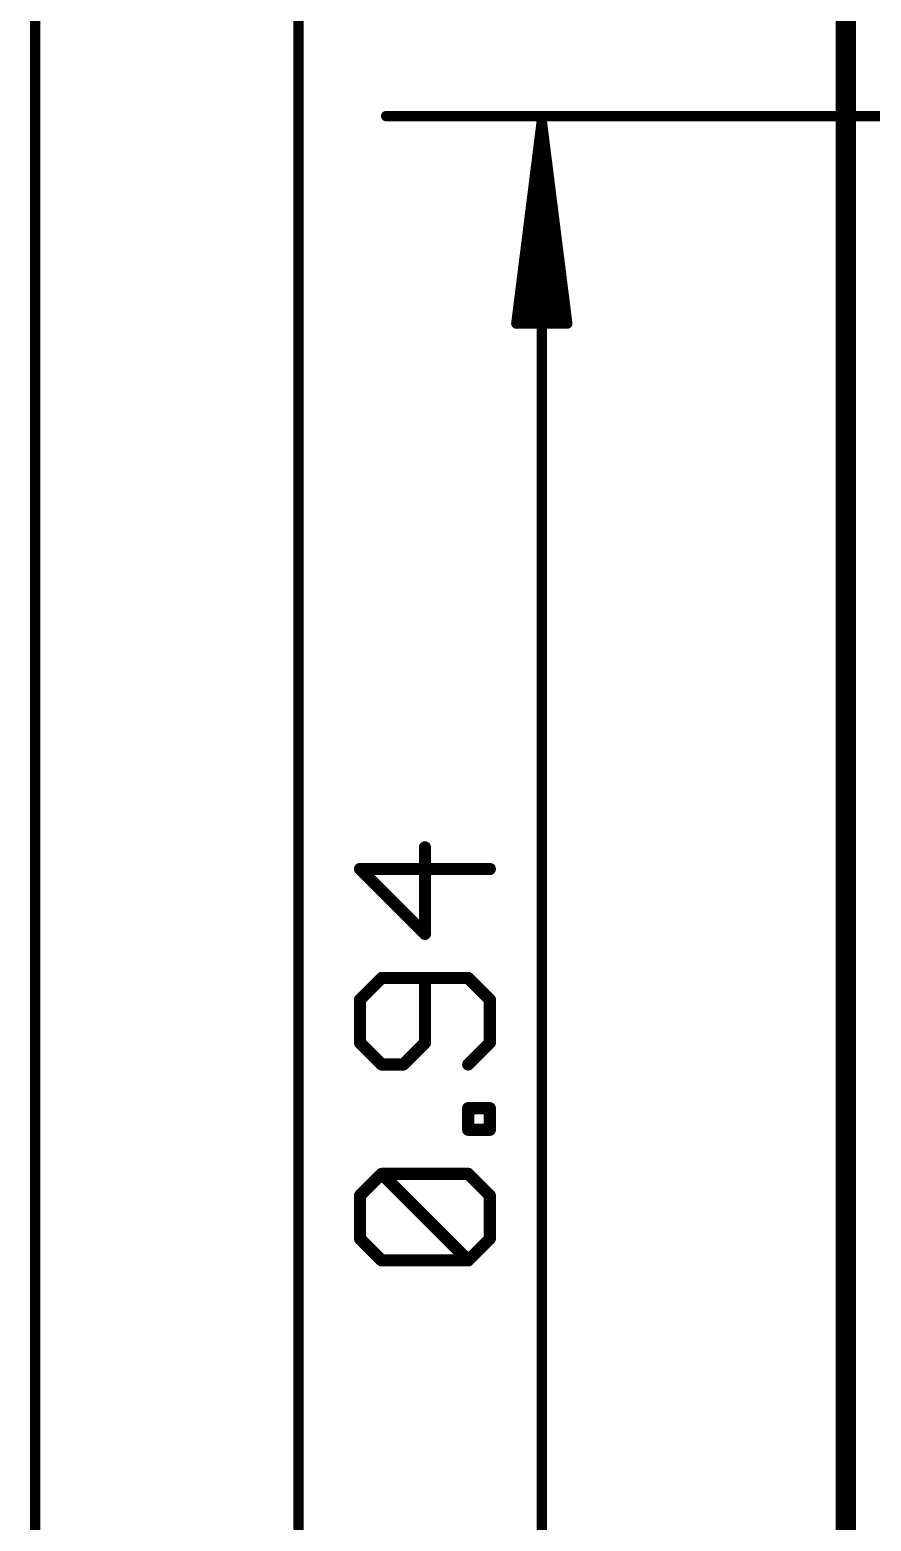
# Model space of a CAD drawing. Extents: x -12.5 to 70.1, y -12.4 to 85.2.
# Drawn here: x -10.22 to 0.32, y 6.26 to 24.96 of the extents above; entities that cross this region are included whole.
import ezdxf

# ---------------------------------------------------------------- set-up
doc = ezdxf.new("R2010")
doc.units = 0
for name, color, linetype in [('1', 12, 'CONTINUOUS'), ('16', 132, 'CONTINUOUS'), ('20', 53, 'CONTINUOUS'), ('47', 253, 'CONTINUOUS')]:
    doc.layers.add(name, color=color, linetype=linetype)

msp = doc.modelspace()

# ---------------------------------------------------------------- linework, layer by layer
at = {"layer": '1', "const_width": 0.254}
msp.add_lwpolyline([(0, 3), (0, 32.3)], dxfattribs=at)
at = {"layer": '16', "const_width": 0.25}
msp.add_lwpolyline([(0, 0), (0, 84.5)], dxfattribs=at)
at = {"layer": '20'}
msp.add_line((0, 3), (0, 82), dxfattribs=at)
at = {"layer": '47'}
for points, const_width in [([(-10.16, 0.065), (-10.16, 73.595)], 0.13), ([(-6.858, 0.065), (-6.858, 63.577)], 0.13), ([(6.096, 23.876), (-5.76, 23.876)], 0.13), ([(-3.81, 23.811), (-4.1292, 21.276)], 0.13), ([(-3.81, 23.811), (-4.07, 21.276)], 0.13), ([(-3.81, 23.811), (-3.94, 21.276)], 0.13), ([(-3.81, 0.065), (-3.81, 23.811)], 0.13), ([(-3.4908, 21.276), (-3.81, 23.811)], 0.13), ([(-3.68, 21.276), (-3.81, 23.811)], 0.13), ([(-3.55, 21.276), (-3.81, 23.811)], 0.13), ([(-4.1292, 21.276), (-3.4908, 21.276)], 0.13), ([(-5.2742, 13.6257), (-5.2742, 14.7104)], 0.1524), ([(-4.4607, 14.4392), (-6.0877, 14.4392)], 0.1524), ([(-6.0877, 14.4392), (-5.2742, 13.6257)], 0.1524), ([(-5.8165, 13.0732), (-6.0877, 12.802)], 0.1524), ([(-4.7319, 13.0732), (-5.8165, 13.0732)], 0.1524), ([(-5.2742, 12.2597), (-5.2742, 13.0732)], 0.1524), ([(-4.4607, 12.802), (-4.7319, 13.0732)], 0.1524), ([(-6.0877, 12.802), (-6.0877, 12.2597)], 0.1524), ([(-4.4607, 12.2597), (-4.4607, 12.802)], 0.1524), ([(-6.0877, 12.2597), (-5.8165, 11.9885)], 0.1524), ([(-5.5454, 11.9885), (-5.2742, 12.2597)], 0.1524), ([(-4.7319, 11.9885), (-4.4607, 12.2597)], 0.1524), ([(-5.8165, 11.9885), (-5.5454, 11.9885)], 0.1524), ([(-4.7319, 11.17), (-4.7319, 11.4411)], 0.1524), ([(-4.7319, 11.4411), (-4.4607, 11.4411)], 0.1524), ([(-4.4607, 11.4411), (-4.4607, 11.17)], 0.1524), ([(-4.4607, 11.17), (-4.7319, 11.17)], 0.1524), ([(-6.0877, 10.3463), (-5.8165, 10.6175)], 0.1524), ([(-5.8165, 10.6175), (-4.7319, 10.6175)], 0.1524), ([(-4.7319, 9.5328), (-5.8165, 10.6175)], 0.1524), ([(-4.7319, 10.6175), (-4.4607, 10.3463)], 0.1524), ([(-6.0877, 9.804), (-6.0877, 10.3463)], 0.1524), ([(-4.4607, 10.3463), (-4.4607, 9.804)], 0.1524), ([(-5.8165, 9.5328), (-6.0877, 9.804)], 0.1524), ([(-4.4607, 9.804), (-4.7319, 9.5328)], 0.1524), ([(-4.7319, 9.5328), (-5.8165, 9.5328)], 0.1524)]:
    msp.add_lwpolyline(points, dxfattribs=dict(at, const_width=const_width))
for points, const_width in [([(-5.76, 23.9085, 1), (-5.76, 23.8435)], 0.065), ([(-3.7775, 23.811, 1), (-3.8425, 23.811)], 0.065), ([(-3.7778, 23.8151, 1), (-3.8422, 23.8069)], 0.065), ([(-3.7775, 23.8093, 1), (-3.8425, 23.8127)], 0.065), ([(-3.7775, 23.8127, 1), (-3.8425, 23.8093)], 0.065), ([(-3.7777, 23.8143, 1), (-3.8423, 23.8077)], 0.065), ([(-3.7777, 23.8077, 1), (-3.8423, 23.8143)], 0.065), ([(-3.7778, 23.8069, 1), (-3.8422, 23.8151)], 0.065), ([(-4.1615, 21.2801, 1), (-4.097, 21.2719)], 0.065), ([(-4.1292, 21.3085, 1), (-4.1292, 21.2435)], 0.065), ([(-4.1023, 21.2793, 1), (-4.0377, 21.2727)], 0.065), ([(-3.5823, 21.2727, 1), (-3.5177, 21.2793)], 0.065), ([(-3.523, 21.2719, 1), (-3.4585, 21.2801)], 0.065), ([(-3.4908, 21.2435, 1), (-3.4908, 21.3085)], 0.065), ([(-3.9725, 21.2777, 1), (-3.9075, 21.2743)], 0.065), ([(-3.7125, 21.2743, 1), (-3.6475, 21.2777)], 0.065), ([(-5.2361, 14.7104, 1), (-5.3123, 14.7104)], 0.0762), ([(-6.0877, 14.4773, 1), (-6.0877, 14.4011)], 0.0762), ([(-6.0607, 14.4661, 1), (-6.1146, 14.4123)], 0.0762), ([(-4.4607, 14.4011, 1), (-4.4607, 14.4773)], 0.0762), ([(-5.3123, 13.6257, 1), (-5.2361, 13.6257)], 0.0762), ([(-5.3011, 13.5988, 1), (-5.2473, 13.6526)], 0.0762), ([(-5.8165, 13.1113, 1), (-5.8165, 13.0351)], 0.0762), ([(-5.7896, 13.0463, 1), (-5.8435, 13.1001)], 0.0762), ([(-5.2361, 13.0732, 1), (-5.3123, 13.0732)], 0.0762), ([(-4.7049, 13.1001, 1), (-4.7588, 13.0463)], 0.0762), ([(-4.7319, 13.0351, 1), (-4.7319, 13.1113)], 0.0762), ([(-6.0496, 12.802, 1), (-6.1258, 12.802)], 0.0762), ([(-6.1146, 12.829, 1), (-6.0607, 12.7751)], 0.0762), ([(-4.4226, 12.802, 1), (-4.4988, 12.802)], 0.0762), ([(-4.4876, 12.7751, 1), (-4.4338, 12.829)], 0.0762), ([(-6.1258, 12.2597, 1), (-6.0496, 12.2597)], 0.0762), ([(-6.0607, 12.2866, 1), (-6.1146, 12.2328)], 0.0762), ([(-5.3123, 12.2597, 1), (-5.2361, 12.2597)], 0.0762), ([(-5.2473, 12.2328, 1), (-5.3011, 12.2866)], 0.0762), ([(-4.4988, 12.2597, 1), (-4.4226, 12.2597)], 0.0762), ([(-4.4338, 12.2328, 1), (-4.4876, 12.2866)], 0.0762), ([(-5.8165, 12.0266, 1), (-5.8165, 11.9504)], 0.0762), ([(-5.8435, 11.9616, 1), (-5.7896, 12.0155)], 0.0762), ([(-5.5723, 12.0155, 1), (-5.5184, 11.9616)], 0.0762), ([(-5.5454, 11.9504, 1), (-5.5454, 12.0266)], 0.0762), ([(-4.7588, 12.0155, 1), (-4.7049, 11.9616)], 0.0762), ([(-4.6938, 11.4411, 1), (-4.77, 11.4411)], 0.0762), ([(-4.7319, 11.4792, 1), (-4.7319, 11.403)], 0.0762), ([(-4.4226, 11.4411, 1), (-4.4988, 11.4411)], 0.0762), ([(-4.4607, 11.403, 1), (-4.4607, 11.4792)], 0.0762), ([(-4.7319, 11.2081, 1), (-4.7319, 11.1319)], 0.0762), ([(-4.4607, 11.1319, 1), (-4.4607, 11.2081)], 0.0762), ([(-4.77, 11.17, 1), (-4.6938, 11.17)], 0.0762), ([(-4.4988, 11.17, 1), (-4.4226, 11.17)], 0.0762), ([(-5.7896, 10.6444, 1), (-5.8435, 10.5905)], 0.0762), ([(-5.8165, 10.6556, 1), (-5.8165, 10.5794)], 0.0762), ([(-5.7896, 10.5905, 1), (-5.8435, 10.6444)], 0.0762), ([(-4.7049, 10.6444, 1), (-4.7588, 10.5905)], 0.0762), ([(-4.7319, 10.5794, 1), (-4.7319, 10.6556)], 0.0762), ([(-6.0496, 10.3463, 1), (-6.1258, 10.3463)], 0.0762), ([(-6.1146, 10.3732, 1), (-6.0607, 10.3194)], 0.0762), ([(-4.4226, 10.3463, 1), (-4.4988, 10.3463)], 0.0762), ([(-4.4876, 10.3194, 1), (-4.4338, 10.3732)], 0.0762), ([(-6.0607, 9.8309, 1), (-6.1146, 9.777)], 0.0762), ([(-6.1258, 9.804, 1), (-6.0496, 9.804)], 0.0762), ([(-4.4988, 9.804, 1), (-4.4226, 9.804)], 0.0762), ([(-4.4338, 9.777, 1), (-4.4876, 9.8309)], 0.0762), ([(-5.8165, 9.5709, 1), (-5.8165, 9.4947)], 0.0762), ([(-5.8435, 9.5059, 1), (-5.7896, 9.5598)], 0.0762), ([(-4.7588, 9.5598, 1), (-4.7049, 9.5059)], 0.0762), ([(-4.7588, 9.5059, 1), (-4.7049, 9.5598)], 0.0762), ([(-4.7319, 9.4947, 1), (-4.7319, 9.5709)], 0.0762)]:
    msp.add_lwpolyline(points, format="xyb", dxfattribs=dict(at, const_width=const_width))

doc.saveas('drawing.dxf')
